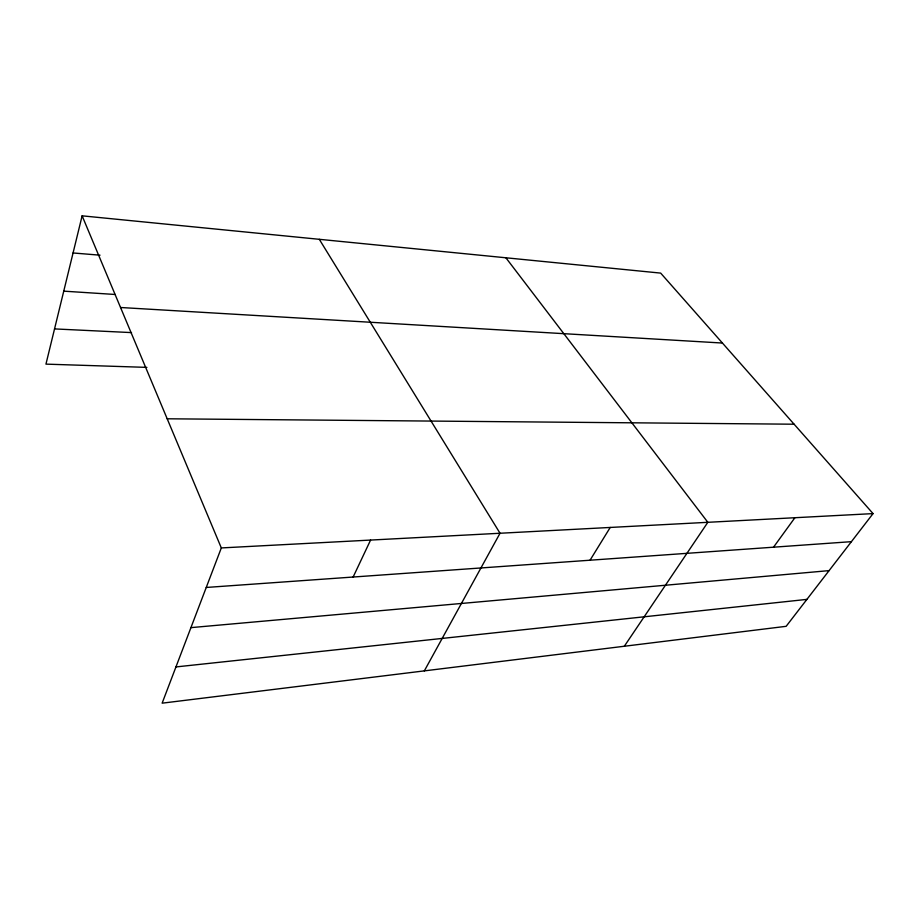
<?xml version="1.0" encoding="UTF-8"?>
<svg xmlns="http://www.w3.org/2000/svg" width="919" height="919" viewBox="0 0 919 919"><rect width="100%" height="100%" fill="white"/><g stroke="black" fill="none" stroke-linecap="round" stroke-linejoin="round"><path stroke-width="1.38" d="M82.124 215.827L221.318 547.931L162.135 703.173L786.136 626.321L873.05 513.606L660.669 273.104L82.124 215.827L45.95 364.131L146.891 367.382M353.137 577.029L370.587 540.062M424.337 670.881L500.028 533.25L319.295 239.308M590.044 560.211L610.227 527.449M624.323 646.252L707.837 522.302L505.898 257.791M773.534 547.184L794.901 517.719M175.954 666.93L806.905 599.383M190.934 627.631L829.087 570.619M206.247 587.459L851.419 541.659M221.318 547.931L873.05 513.606M167.189 418.788L794.108 424.21M54.543 328.91L131.52 332.598M120.55 307.497L722.426 343.04M63.756 291.151L115.254 294.482M73.072 252.966L100.022 255.183"/></g></svg>
